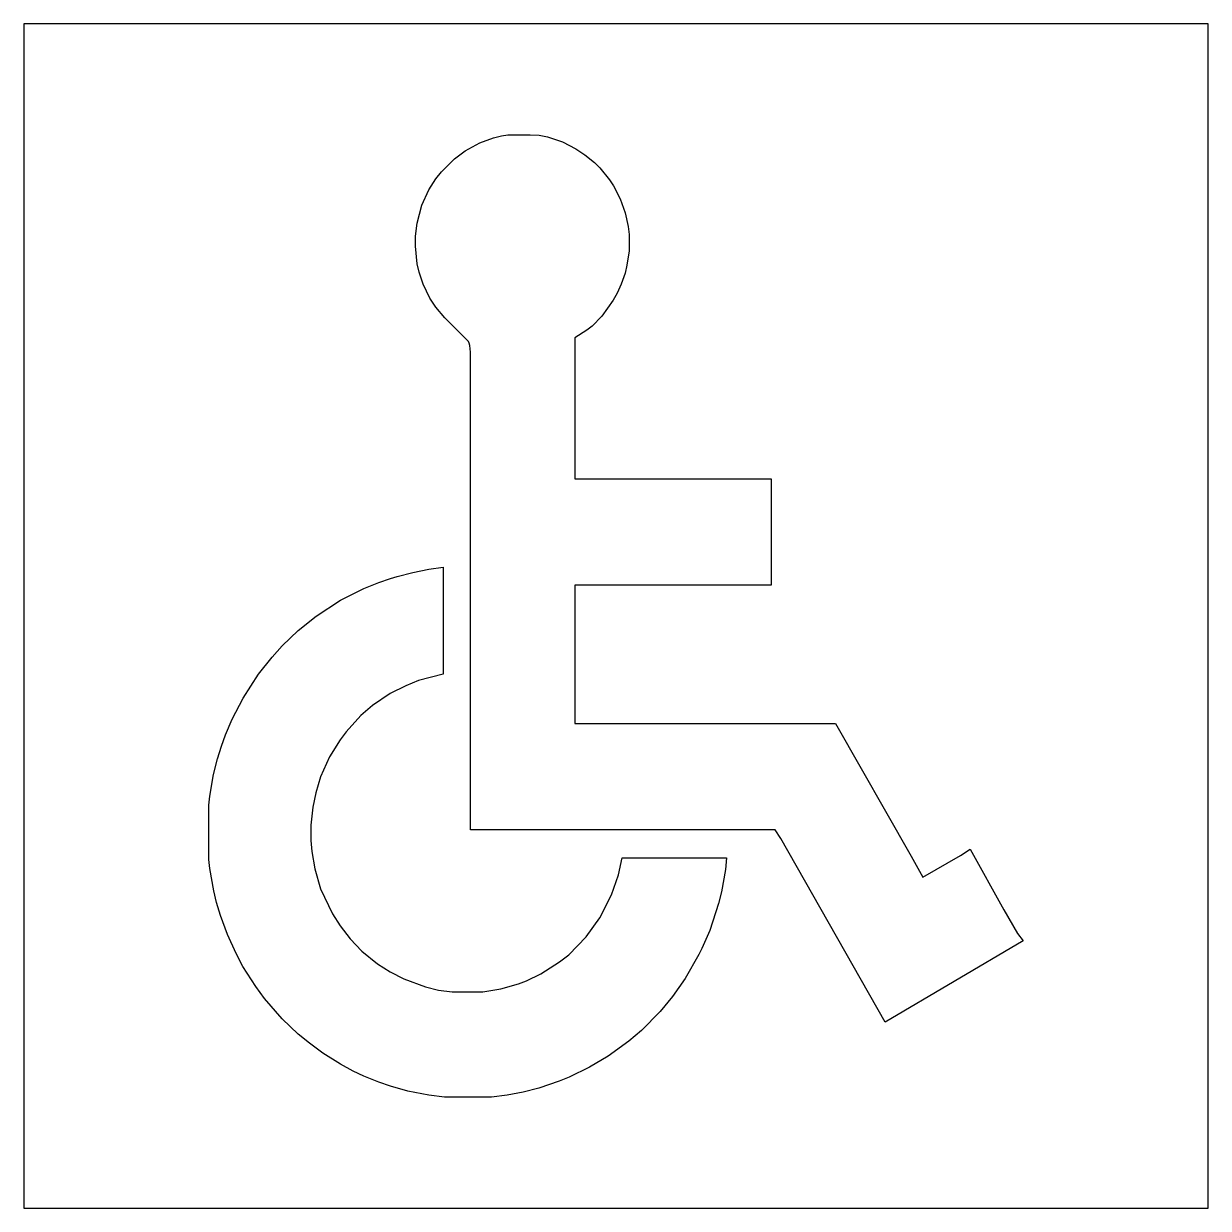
# Model space of a CAD drawing. Header units: inches. Extents: x 0 to 48, y 0 to 48.
import ezdxf

# ---------------------------------------------------------------- set-up
doc = ezdxf.new("R2010")
doc.units = ezdxf.units.IN
doc.header["$MEASUREMENT"] = 0
doc.layers.add('CUT', color=1, linetype='Continuous')

msp = doc.modelspace()

# ---------------------------------------------------------------- linework, layer by layer
at = {"layer": 'CUT'}
for points in [[(0, 0), (48, 0), (48, 48), (0, 48)], [(20.889, 43.479), (21.229, 43.415), (21.827, 43.211), (22.379, 42.93), (22.74, 42.685), (23.135, 42.369), (23.342, 42.157), (23.73, 41.673), (23.892, 41.425), (24.166, 40.901), (24.366, 40.33), (24.489, 39.786), (24.528, 39.464), (24.528, 38.799), (24.445, 38.214), (24.366, 37.892), (24.206, 37.442), (24.05, 37.079), (23.888, 36.791), (23.421, 36.146), (23.03, 35.75), (22.819, 35.578), (22.327, 35.265), (22.327, 29.558), (30.285, 29.558), (30.285, 25.255), (22.33, 25.255), (22.33, 19.643), (32.894, 19.643), (35.958, 14.265), (36.428, 13.415), (37.954, 14.291), (38.346, 14.553), (39.714, 12.096), (40.266, 11.129), (40.5, 10.836), (34.907, 7.54), (30.681, 14.99), (30.456, 15.337), (18.11, 15.337), (18.11, 34.691), (18.073, 34.955), (18.046, 35.06), (18.025, 35.12), (17.06, 36.082), (16.697, 36.509), (16.456, 36.878), (16.182, 37.442), (16.021, 37.932), (15.938, 38.275), (15.879, 38.985), (15.88, 39.397), (15.941, 39.92), (16.139, 40.652), (16.417, 41.264), (16.697, 41.714), (16.927, 41.996), (17.45, 42.523), (17.884, 42.846), (18.482, 43.171), (19.04, 43.375), (19.356, 43.456), (19.612, 43.5), (20.526, 43.5)], [(14.854, 20.855), (14.138, 20.367), (13.658, 19.966), (13.063, 19.309), (12.826, 18.986), (12.388, 18.295), (12.032, 17.482), (11.835, 16.837), (11.713, 16.253), (11.634, 15.528), (11.634, 14.903), (11.673, 14.46), (11.795, 13.755), (12.032, 12.949), (12.507, 11.935), (12.826, 11.444), (13.225, 10.921), (13.697, 10.425), (14.335, 9.902), (14.854, 9.576), (15.406, 9.295), (16.28, 8.97), (16.812, 8.845), (17.365, 8.765), (18.607, 8.765), (19.336, 8.89), (20.046, 9.091), (20.368, 9.215), (20.959, 9.495), (21.715, 9.983), (22.083, 10.276), (22.792, 10.994), (23.342, 11.767), (23.818, 12.7), (24.097, 13.513), (24.245, 14.202), (28.475, 14.202), (28.432, 13.735), (28.27, 12.828), (28.152, 12.344), (27.797, 11.256), (27.479, 10.524), (27.362, 10.283), (26.806, 9.309), (26.293, 8.583), (25.787, 7.979), (25.027, 7.203), (24.515, 6.766), (23.687, 6.162), (22.931, 5.714), (22.103, 5.313), (21.702, 5.149), (20.874, 4.867), (20.243, 4.706), (19.592, 4.581), (18.961, 4.5), (17.049, 4.5), (16.418, 4.581), (15.57, 4.746), (14.861, 4.947), (14.387, 5.108), (13.789, 5.353), (13.356, 5.554), (12.843, 5.835), (12.127, 6.282), (11.575, 6.685), (11.128, 7.059), (10.477, 7.683), (9.757, 8.503), (9.402, 8.986), (8.885, 9.799), (8.609, 10.323), (8.253, 11.095), (7.977, 11.861), (7.819, 12.385), (7.701, 12.868), (7.539, 13.775), (7.5, 14.138), (7.5, 16.334), (7.539, 16.696), (7.697, 17.583), (7.859, 18.207), (8.017, 18.731), (8.177, 19.181), (8.453, 19.826), (8.887, 20.672), (9.52, 21.646), (10.066, 22.331), (10.477, 22.788), (11.128, 23.412), (11.851, 23.987), (12.843, 24.636), (13.789, 25.118), (14.387, 25.363), (14.861, 25.524), (15.137, 25.604), (15.768, 25.766), (16.418, 25.891), (16.993, 25.975), (16.993, 21.646), (16.004, 21.38), (15.485, 21.176)]]:
    msp.add_lwpolyline(points, close=True, dxfattribs=at)

doc.saveas('drawing.dxf')
